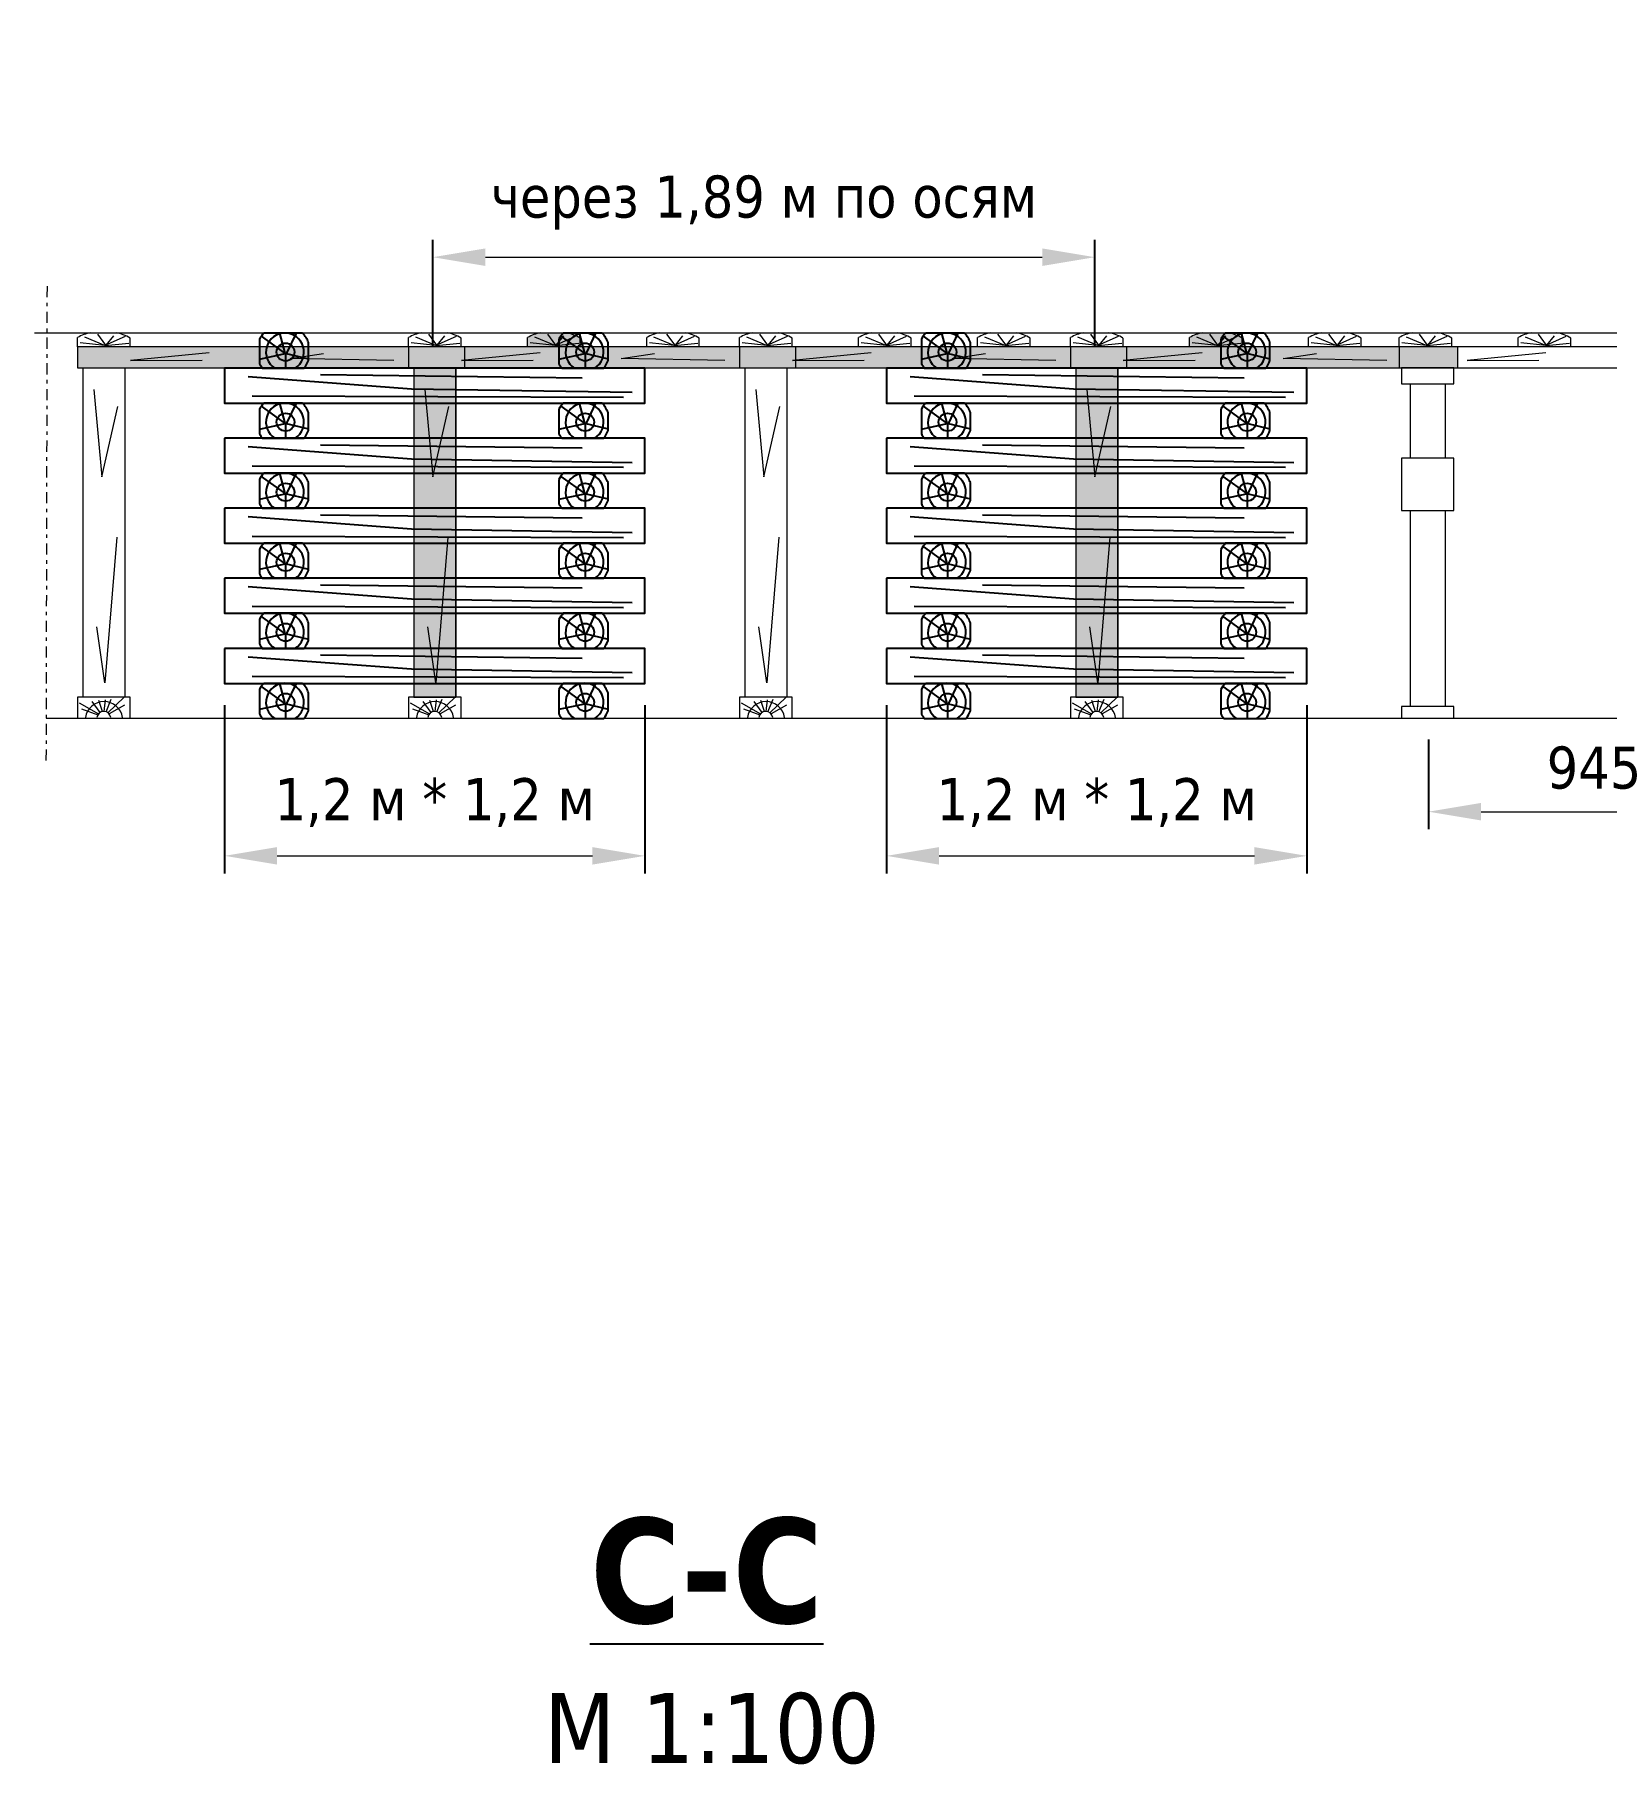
# Model space of a CAD drawing. Header units: millimetres. Extents: x 1757 to 4342, y -1901 to 53.
# Drawn here: x 4177.37 to 4222.25, y -474.8 to -425.41 of the extents above; entities that cross this region are included whole.
import ezdxf

# ---------------------------------------------------------------- set-up
doc = ezdxf.new("R2010")
doc.units = ezdxf.units.MM
doc.header["$LTSCALE"] = 0.1
doc.linetypes.add('штрихпунктирная2', pattern=[12.7, 6.35, -3.175, 0, -3.175])
doc.styles.add('стиль', font='TAHOMA.TTF')
doc.dimstyles.new('Копия DIN', dxfattribs={"dimtxt": 2, "dimasz": 2.5, "dimexe": 0.5, "dimexo": 0.625, "dimtad": 0, "dimdec": 0, "dimlfac": 100, "dimzin": 4, "dimdsep": 46, "dimtxsty": 'стиль', "dimcen": 2.5, "dimclre": 256, "dimclrt": 256, "dimadec": 0, "dimazin": 2, "dimtfac": 1, "dimtdec": 0, "dimtmove": 0, "dimatfit": 3, "dimfxl": 1.25, "dimtvp": 1, "dimtolj": 1, "dimtzin": 0, "dimlwd": 0, "dimarcsym": 0})

# ---------------------------------------------------------------- blocks, each defined once
blk = doc.blocks.new('*D435')
at = {"linetype": 'ByBlock', "lineweight": -2}
for p, q in [((4217.171, -445.543), (4217.171, -448.1)), ((4226.621, -445.543), (4226.621, -448.1))]:
    blk.add_line(p, q, dxfattribs=at)
at = {"color": 0, "linetype": 'ByBlock', "lineweight": 0}
blk.add_line((4218.671, -447.6), (4225.121, -447.6), dxfattribs=at)
at = {"color": 0, "lineweight": 0}
for points in [[(4218.671, -447.35), (4218.671, -447.85), (4217.171, -447.6)], [(4225.121, -447.35), (4225.121, -447.85), (4226.621, -447.6)]]:
    blk.add_solid(points, dxfattribs=at)
at = {"layer": 'Defpoints', "color": 0, "lineweight": 0}
for p in [(4217.171, -444.918), (4226.621, -444.918), (4226.621, -447.6)]:
    blk.add_point(p, dxfattribs=at)
at = {"lineweight": 15, "insert": (4221.896, -446.351), "char_height": 1.2, "attachment_point": 5, "style": 'стиль'}
blk.add_mtext('\\A1;945', dxfattribs=at)
blk = doc.blocks.new('з0.15')
at = {"color": 7, "lineweight": 15}
for p, q in [((4546.206, -853.806), (4546.933, -853.806)), ((4545.833, -854.206), (4545.833, -853.942)), ((4547.333, -854.206), (4547.333, -853.956))]:
    blk.add_line(p, q, dxfattribs=at)
for points in [[(4546.858, -853.891), (4546.644, -854.16), (4546.412, -853.845)], [(4547.193, -853.91), (4546.617, -854.17), (4545.91, -854.095)], [(4546.031, -853.919), (4546.626, -854.17), (4547.295, -854.105)]]:
    blk.add_lwpolyline(points, dxfattribs=at)
for centre, radius, start, end in [((4546.451, -855.05), 1.269, 101.1482, 119.1422), ((4546.698, -855.035), 1.251, 59.5062, 79.1879)]:
    blk.add_arc(centre, radius, start, end, dxfattribs=at)
blk = doc.blocks.new('бутокост')
at = {"color": 7}
for p, q in [((2896.634, -913.655), (2896.634, -913.655)), ((2896.634, -913.83), (2896.634, -914.529)), ((2897.869, -913.655), (2896.757, -913.655)), ((2898.034, -914.434), (2898.034, -913.924)), ((2905.187, -913.655), (2905.187, -913.655)), ((2905.187, -913.83), (2905.187, -914.529)), ((2906.423, -913.655), (2905.311, -913.655)), ((2906.587, -914.434), (2906.587, -913.924)), ((2896.715, -914.655), (2897.912, -914.655)), ((2905.269, -914.655), (2906.465, -914.655)), ((2896.634, -915.655), (2896.634, -915.655)), ((2896.634, -915.83), (2896.634, -916.529)), ((2897.869, -915.655), (2896.757, -915.655)), ((2898.034, -916.434), (2898.034, -915.924)), ((2905.187, -915.655), (2905.187, -915.655)), ((2905.187, -915.83), (2905.187, -916.529)), ((2906.423, -915.655), (2905.311, -915.655)), ((2906.587, -916.434), (2906.587, -915.924)), ((2896.715, -916.655), (2897.912, -916.655)), ((2905.269, -916.655), (2906.465, -916.655)), ((2896.634, -917.655), (2896.634, -917.655)), ((2896.634, -917.83), (2896.634, -918.529)), ((2897.869, -917.655), (2896.757, -917.655)), ((2898.034, -918.434), (2898.034, -917.924)), ((2905.187, -917.655), (2905.187, -917.655)), ((2905.187, -917.83), (2905.187, -918.529)), ((2906.423, -917.655), (2905.311, -917.655)), ((2906.587, -918.434), (2906.587, -917.924)), ((2896.715, -918.655), (2897.912, -918.655)), ((2905.269, -918.655), (2906.465, -918.655)), ((2896.634, -919.655), (2896.634, -919.655)), ((2896.634, -919.83), (2896.634, -920.529)), ((2897.869, -919.655), (2896.757, -919.655)), ((2898.034, -920.434), (2898.034, -919.924)), ((2905.187, -919.655), (2905.187, -919.655)), ((2905.187, -919.83), (2905.187, -920.529)), ((2906.423, -919.655), (2905.311, -919.655)), ((2906.587, -920.434), (2906.587, -919.924)), ((2896.715, -920.655), (2897.912, -920.655)), ((2905.269, -920.655), (2906.465, -920.655)), ((2896.634, -921.655), (2896.634, -921.655)), ((2896.634, -921.83), (2896.634, -922.529)), ((2897.869, -921.655), (2896.757, -921.655)), ((2898.034, -922.434), (2898.034, -921.924)), ((2905.187, -921.655), (2905.187, -921.655)), ((2905.187, -921.83), (2905.187, -922.529)), ((2906.423, -921.655), (2905.311, -921.655)), ((2906.587, -922.434), (2906.587, -921.924)), ((2896.715, -922.655), (2897.912, -922.655)), ((2905.269, -922.655), (2906.465, -922.655)), ((2896.634, -923.655), (2896.634, -923.655)), ((2896.634, -923.83), (2896.634, -924.529)), ((2897.869, -923.655), (2896.757, -923.655)), ((2898.034, -924.434), (2898.034, -923.924)), ((2905.187, -923.655), (2905.187, -923.655)), ((2905.187, -923.83), (2905.187, -924.529)), ((2906.423, -923.655), (2905.311, -923.655)), ((2906.587, -924.434), (2906.587, -923.924)), ((2896.715, -924.655), (2897.912, -924.655)), ((2905.269, -924.655), (2906.465, -924.655))]:
    blk.add_line(p, q, dxfattribs=at)
for points in [[(2896.634, -914.395), (2897.415, -914.23), (2897.689, -913.655)], [(2896.685, -913.744), (2897.381, -914.247), (2897.381, -914.655)], [(2897.208, -913.655), (2897.364, -914.23), (2898.034, -914.39)], [(2905.187, -914.395), (2905.969, -914.23), (2906.243, -913.655)], [(2905.239, -913.744), (2905.935, -914.247), (2905.935, -914.655)], [(2905.762, -913.655), (2905.918, -914.23), (2906.587, -914.39)], [(2895.641, -914.655), (2895.641, -915.655), (2907.641, -915.655), (2907.641, -914.655), (2895.641, -914.655)], [(2896.313, -914.893), (2900.974, -915.241), (2907.273, -915.344)], [(2898.379, -914.841), (2905.853, -914.931)], [(2896.43, -915.448), (2907.028, -915.486)], [(2896.634, -916.395), (2897.415, -916.23), (2897.689, -915.655)], [(2896.685, -915.744), (2897.381, -916.247), (2897.381, -916.655)], [(2897.208, -915.655), (2897.364, -916.23), (2898.034, -916.39)], [(2905.187, -916.395), (2905.969, -916.23), (2906.243, -915.655)], [(2905.239, -915.744), (2905.935, -916.247), (2905.935, -916.655)], [(2905.762, -915.655), (2905.918, -916.23), (2906.587, -916.39)], [(2895.641, -916.655), (2895.641, -917.655), (2907.641, -917.655), (2907.641, -916.655), (2895.641, -916.655)], [(2896.313, -916.893), (2900.974, -917.241), (2907.273, -917.344)], [(2898.379, -916.841), (2905.853, -916.931)], [(2896.43, -917.448), (2907.028, -917.486)], [(2896.634, -918.395), (2897.415, -918.23), (2897.689, -917.655)], [(2896.685, -917.744), (2897.381, -918.247), (2897.381, -918.655)], [(2897.208, -917.655), (2897.364, -918.23), (2898.034, -918.39)], [(2905.187, -918.395), (2905.969, -918.23), (2906.243, -917.655)], [(2905.239, -917.744), (2905.935, -918.247), (2905.935, -918.655)], [(2905.762, -917.655), (2905.918, -918.23), (2906.587, -918.39)], [(2895.641, -918.655), (2895.641, -919.655), (2907.641, -919.655), (2907.641, -918.655), (2895.641, -918.655)], [(2896.313, -918.893), (2900.974, -919.241), (2907.273, -919.344)], [(2898.379, -918.841), (2905.853, -918.931)], [(2896.43, -919.448), (2907.028, -919.486)], [(2896.634, -920.395), (2897.415, -920.23), (2897.689, -919.655)], [(2896.685, -919.744), (2897.381, -920.247), (2897.381, -920.655)], [(2897.208, -919.655), (2897.364, -920.23), (2898.034, -920.39)], [(2905.187, -920.395), (2905.969, -920.23), (2906.243, -919.655)], [(2905.239, -919.744), (2905.935, -920.247), (2905.935, -920.655)], [(2905.762, -919.655), (2905.918, -920.23), (2906.587, -920.39)], [(2895.641, -920.655), (2895.641, -921.655), (2907.641, -921.655), (2907.641, -920.655), (2895.641, -920.655)], [(2896.313, -920.893), (2900.974, -921.241), (2907.273, -921.344)], [(2898.379, -920.841), (2905.853, -920.931)], [(2896.43, -921.448), (2907.028, -921.486)], [(2896.634, -922.395), (2897.415, -922.23), (2897.689, -921.655)], [(2896.685, -921.744), (2897.381, -922.247), (2897.381, -922.655)], [(2897.208, -921.655), (2897.364, -922.23), (2898.034, -922.39)], [(2905.187, -922.395), (2905.969, -922.23), (2906.243, -921.655)], [(2905.239, -921.744), (2905.935, -922.247), (2905.935, -922.655)], [(2905.762, -921.655), (2905.918, -922.23), (2906.587, -922.39)], [(2895.641, -922.655), (2895.641, -923.655), (2907.641, -923.655), (2907.641, -922.655), (2895.641, -922.655)], [(2896.313, -922.893), (2900.974, -923.241), (2907.273, -923.344)], [(2898.379, -922.841), (2905.853, -922.931)], [(2896.43, -923.448), (2907.028, -923.486)], [(2896.634, -924.395), (2897.415, -924.23), (2897.689, -923.655)], [(2896.685, -923.744), (2897.381, -924.247), (2897.381, -924.655)], [(2897.208, -923.655), (2897.364, -924.23), (2898.034, -924.39)], [(2905.187, -924.395), (2905.969, -924.23), (2906.243, -923.655)], [(2905.239, -923.744), (2905.935, -924.247), (2905.935, -924.655)], [(2905.762, -923.655), (2905.918, -924.23), (2906.587, -924.39)]]:
    blk.add_lwpolyline(points, dxfattribs=at)
for centre in [(2897.381, -914.196), (2905.935, -914.196), (2897.381, -916.196), (2905.935, -916.196), (2897.381, -918.196), (2905.935, -918.196), (2897.381, -920.196), (2905.935, -920.196), (2897.381, -922.196), (2905.935, -922.196), (2897.381, -924.196), (2905.935, -924.196)]:
    blk.add_circle(centre, 0.255, dxfattribs=at)
for centre, radius, start, end in [((2897.364, -914.196), 0.543, 302.4606, 237.5394), ((2905.918, -914.196), 0.543, 302.4606, 237.5394), ((2897.313, -914.179), 0.764, 136.6637, 152.7919), ((2897.313, -914.179), 0.764, 19.5154, 43.3363), ((2905.867, -914.179), 0.764, 136.6637, 152.7919), ((2905.867, -914.179), 0.764, 19.5154, 43.3363), ((2897.313, -914.179), 0.764, 207.2081, 218.4786), ((2897.313, -914.179), 0.764, 321.5214, 340.4846), ((2905.867, -914.179), 0.764, 207.2081, 218.4786), ((2905.867, -914.179), 0.764, 321.5214, 340.4846), ((2897.313, -916.179), 0.764, 136.6637, 152.7919), ((2897.364, -916.196), 0.543, 302.4606, 237.5394), ((2897.313, -916.179), 0.764, 19.5154, 43.3363), ((2905.867, -916.179), 0.764, 136.6637, 152.7919), ((2905.918, -916.196), 0.543, 302.4606, 237.5394), ((2905.867, -916.179), 0.764, 19.5154, 43.3363), ((2897.313, -916.179), 0.764, 207.2081, 218.4786), ((2897.313, -916.179), 0.764, 321.5214, 340.4846), ((2905.867, -916.179), 0.764, 207.2081, 218.4786), ((2905.867, -916.179), 0.764, 321.5214, 340.4846), ((2897.313, -918.179), 0.764, 136.6637, 152.7919), ((2897.364, -918.196), 0.543, 302.4606, 237.5394), ((2897.313, -918.179), 0.764, 19.5154, 43.3363), ((2905.867, -918.179), 0.764, 136.6637, 152.7919), ((2905.918, -918.196), 0.543, 302.4606, 237.5394), ((2905.867, -918.179), 0.764, 19.5154, 43.3363), ((2897.313, -918.179), 0.764, 207.2081, 218.4786), ((2897.313, -918.179), 0.764, 321.5214, 340.4846), ((2905.867, -918.179), 0.764, 207.2081, 218.4786), ((2905.867, -918.179), 0.764, 321.5214, 340.4846), ((2897.313, -920.179), 0.764, 136.6637, 152.7919), ((2897.364, -920.196), 0.543, 302.4606, 237.5394), ((2897.313, -920.179), 0.764, 19.5154, 43.3363), ((2905.867, -920.179), 0.764, 136.6637, 152.7919), ((2905.918, -920.196), 0.543, 302.4606, 237.5394), ((2905.867, -920.179), 0.764, 19.5154, 43.3363), ((2897.313, -920.179), 0.764, 207.2081, 218.4786), ((2897.313, -920.179), 0.764, 321.5214, 340.4846), ((2905.867, -920.179), 0.764, 207.2081, 218.4786), ((2905.867, -920.179), 0.764, 321.5214, 340.4846), ((2897.313, -922.179), 0.764, 136.6637, 152.7919), ((2897.364, -922.196), 0.543, 302.4606, 237.5394), ((2897.313, -922.179), 0.764, 19.5154, 43.3363), ((2905.867, -922.179), 0.764, 136.6637, 152.7919), ((2905.918, -922.196), 0.543, 302.4606, 237.5394), ((2905.867, -922.179), 0.764, 19.5154, 43.3363), ((2897.313, -922.179), 0.764, 207.2081, 218.4786), ((2897.313, -922.179), 0.764, 321.5214, 340.4846), ((2905.867, -922.179), 0.764, 207.2081, 218.4786), ((2905.867, -922.179), 0.764, 321.5214, 340.4846), ((2897.313, -924.179), 0.764, 136.6637, 152.7919), ((2897.364, -924.196), 0.543, 302.4606, 237.5394), ((2897.313, -924.179), 0.764, 19.5154, 43.3363), ((2905.867, -924.179), 0.764, 136.6637, 152.7919), ((2905.918, -924.196), 0.543, 302.4606, 237.5394), ((2905.867, -924.179), 0.764, 19.5154, 43.3363), ((2897.313, -924.179), 0.764, 321.5214, 340.4846), ((2905.867, -924.179), 0.764, 321.5214, 340.4846), ((2897.313, -924.179), 0.764, 207.2081, 218.4786), ((2905.867, -924.179), 0.764, 207.2081, 218.4786)]:
    blk.add_arc(centre, radius, start, end, dxfattribs=at)
blk = doc.blocks.new('*D442')
at = {"linetype": 'ByBlock', "lineweight": -2}
for p, q in [((4201.699, -444.561), (4201.699, -449.361)), ((4213.699, -444.561), (4213.699, -449.361))]:
    blk.add_line(p, q, dxfattribs=at)
at = {"color": 0, "linetype": 'ByBlock', "lineweight": 0}
blk.add_line((4203.199, -448.861), (4212.199, -448.861), dxfattribs=at)
at = {"color": 0, "lineweight": 0}
for points in [[(4203.199, -448.611), (4203.199, -449.111), (4201.699, -448.861)], [(4212.199, -448.611), (4212.199, -449.111), (4213.699, -448.861)]]:
    blk.add_solid(points, dxfattribs=at)
at = {"layer": 'Defpoints', "color": 0, "lineweight": 0}
for p in [(4201.699, -443.936), (4213.699, -443.936), (4213.699, -448.861)]:
    blk.add_point(p, dxfattribs=at)
at = {"lineweight": 0, "insert": (4207.699, -447.338), "char_height": 1.2, "attachment_point": 5, "style": 'стиль'}
blk.add_mtext('\\A1;1,2 м * 1,2 м', dxfattribs=at)
blk = doc.blocks.new('*D440')
at = {"linetype": 'ByBlock', "lineweight": -2}
for p, q in [((4182.799, -444.561), (4182.799, -449.361)), ((4194.799, -444.561), (4194.799, -449.361))]:
    blk.add_line(p, q, dxfattribs=at)
at = {"color": 0, "linetype": 'ByBlock', "lineweight": 0}
blk.add_line((4184.299, -448.861), (4193.299, -448.861), dxfattribs=at)
at = {"color": 0, "lineweight": 0}
for points in [[(4184.299, -448.611), (4184.299, -449.111), (4182.799, -448.861)], [(4193.299, -448.611), (4193.299, -449.111), (4194.799, -448.861)]]:
    blk.add_solid(points, dxfattribs=at)
at = {"layer": 'Defpoints', "color": 0, "lineweight": 0}
for p in [(4182.799, -443.936), (4194.799, -443.936), (4194.799, -448.861)]:
    blk.add_point(p, dxfattribs=at)
at = {"lineweight": 0, "insert": (4188.799, -447.338), "char_height": 1.2, "attachment_point": 5, "style": 'стиль'}
blk.add_mtext('\\A1;1,2 м * 1,2 м', dxfattribs=at)
blk = doc.blocks.new('*D441')
at = {"linetype": 'ByBlock', "lineweight": -2}
for p, q in [((4188.745, -434.302), (4188.745, -431.269)), ((4207.645, -434.311), (4207.645, -431.269))]:
    blk.add_line(p, q, dxfattribs=at)
at = {"color": 0, "linetype": 'ByBlock', "lineweight": 0}
blk.add_line((4190.245, -431.769), (4206.145, -431.769), dxfattribs=at)
at = {"color": 0, "lineweight": 0}
for points in [[(4190.245, -431.519), (4190.245, -432.019), (4188.745, -431.769)], [(4206.145, -431.519), (4206.145, -432.019), (4207.645, -431.769)]]:
    blk.add_solid(points, dxfattribs=at)
at = {"layer": 'Defpoints', "color": 0, "lineweight": 0}
for p in [(4207.645, -431.769), (4188.745, -434.927), (4207.645, -434.936)]:
    blk.add_point(p, dxfattribs=at)
at = {"lineweight": 0, "insert": (4198.195, -430.209), "char_height": 1.2, "attachment_point": 5, "style": 'стиль'}
blk.add_mtext('\\A1;через 1,89 м по осям', dxfattribs=at)

msp = doc.modelspace()

# ---------------------------------------------------------------- hatches: boundary and pattern name
at = {"lineweight": 15, "true_color": 0xffffff}
h = msp.add_hatch(color=7, dxfattribs=at)
edge = h.paths.add_edge_path()
edge.add_arc((4192.067, -435.172), 1.269, 101.1482, 119.1422)
edge.add_line((4191.449, -434.064), (4191.449, -434.327))
edge.add_line((4191.449, -434.327), (4192.949, -434.327))
edge.add_line((4192.949, -434.327), (4192.949, -434.078))
edge.add_arc((4192.314, -435.156), 1.251, 59.5062, 79.1879)
edge.add_line((4192.549, -433.927), (4191.822, -433.927))
h = msp.add_hatch(color=7, dxfattribs=at)
edge = h.paths.add_edge_path()
edge.add_line((4210.722, -433.927), (4211.449, -433.927))
edge.add_arc((4211.214, -435.156), 1.251, 59.5062, 79.1879, ccw=False)
edge.add_line((4211.849, -434.078), (4211.849, -434.327))
edge.add_line((4211.849, -434.327), (4210.349, -434.327))
edge.add_line((4210.349, -434.327), (4210.349, -434.064))
edge.add_arc((4210.967, -435.172), 1.269, 101.1482, 119.1422, ccw=False)
for points in [[(4178.599, -434.327), (4178.599, -434.927), (4189.659, -434.927), (4189.659, -434.327)], [(4188.049, -434.327), (4188.049, -434.927), (4199.109, -434.927), (4199.109, -434.327)], [(4197.499, -434.327), (4197.499, -434.927), (4208.559, -434.927), (4208.559, -434.327)], [(4206.949, -434.327), (4206.949, -434.927), (4218.009, -434.927), (4218.009, -434.327)], [(4188.199, -434.936), (4188.199, -444.327), (4189.399, -444.327), (4189.399, -434.936)], [(4207.099, -434.936), (4207.099, -444.327), (4208.299, -444.327), (4208.299, -434.936)]]:
    msp.add_hatch(color=7, dxfattribs=at).paths.add_polyline_path(points)

# ---------------------------------------------------------------- linework, layer by layer
at = {"color": 7, "linetype": 'штрихпунктирная2', "lineweight": 15, "ltscale": 0.5}
msp.add_line((4177.728, -432.594), (4177.698, -446.3), dxfattribs=at)
at = {"color": 7, "lineweight": 15}
for p, q in [((4177.373, -433.927), (4228.411, -433.927)), ((4191.449, -434.327), (4191.449, -434.064)), ((4191.822, -433.927), (4192.549, -433.927)), ((4192.949, -434.327), (4192.949, -434.078)), ((4210.349, -434.327), (4210.349, -434.064)), ((4210.722, -433.927), (4211.449, -433.927)), ((4211.849, -434.327), (4211.849, -434.078)), ((4178.749, -434.927), (4178.749, -444.327)), ((4179.949, -434.927), (4179.949, -444.327)), ((4188.199, -434.927), (4188.199, -444.327)), ((4189.399, -434.927), (4189.399, -444.327)), ((4197.649, -434.927), (4197.649, -444.327)), ((4198.849, -434.927), (4198.849, -444.327)), ((4207.099, -434.927), (4207.099, -444.327)), ((4208.299, -434.927), (4208.299, -444.327)), ((4216.649, -435.387), (4216.649, -437.509)), ((4217.649, -435.387), (4217.649, -437.509)), ((4216.649, -439.003), (4216.649, -444.595)), ((4217.649, -439.003), (4217.649, -444.595)), ((4177.701, -444.927), (4275.992, -444.927))]:
    msp.add_line(p, q, dxfattribs=at)
for points in [[(4192.809, -434.031), (4192.233, -434.291), (4191.526, -434.217)], [(4191.647, -434.04), (4192.242, -434.291), (4192.911, -434.226)], [(4192.474, -434.012), (4192.26, -434.282), (4192.028, -433.966)], [(4211.709, -434.031), (4211.133, -434.291), (4210.426, -434.217)], [(4210.547, -434.04), (4211.142, -434.291), (4211.811, -434.226)], [(4211.374, -434.012), (4211.16, -434.282), (4210.928, -433.966)], [(4178.599, -434.327), (4178.599, -434.927), (4189.659, -434.927), (4189.659, -434.327), (4178.599, -434.327)], [(4182.362, -434.504), (4180.108, -434.719), (4182.161, -434.705)], [(4187.63, -434.719), (4184.673, -434.662), (4185.621, -434.519)], [(4188.049, -434.327), (4188.049, -434.927), (4199.109, -434.927), (4199.109, -434.327), (4188.049, -434.327)], [(4191.812, -434.504), (4189.558, -434.719), (4191.611, -434.705)], [(4197.08, -434.719), (4194.123, -434.662), (4195.071, -434.519)], [(4197.499, -434.327), (4197.499, -434.927), (4208.559, -434.927), (4208.559, -434.327), (4197.499, -434.327)], [(4201.262, -434.504), (4199.008, -434.719), (4201.061, -434.705)], [(4206.53, -434.719), (4203.573, -434.662), (4204.521, -434.519)], [(4206.949, -434.327), (4206.949, -434.927), (4218.009, -434.927), (4218.009, -434.327), (4206.949, -434.327)], [(4210.712, -434.504), (4208.458, -434.719), (4210.511, -434.705)], [(4215.98, -434.719), (4213.023, -434.662), (4213.971, -434.519)], [(4216.335, -434.327), (4216.335, -434.927), (4227.394, -434.927), (4227.394, -434.327), (4216.335, -434.327)], [(4220.524, -434.504), (4218.271, -434.719), (4220.323, -434.705)], [(4188.199, -434.936), (4188.199, -444.327), (4189.399, -444.327), (4189.399, -434.936), (4188.199, -434.936)], [(4207.099, -434.936), (4207.099, -444.327), (4208.299, -444.327), (4208.299, -434.936), (4207.099, -434.936)], [(4216.399, -434.931), (4216.399, -435.387), (4217.899, -435.387), (4217.899, -434.931), (4216.399, -434.931)], [(4179.064, -435.549), (4179.294, -438.044), (4179.753, -436.036)], [(4188.514, -435.549), (4188.744, -438.044), (4189.203, -436.036)], [(4197.964, -435.549), (4198.194, -438.044), (4198.653, -436.036)], [(4207.414, -435.549), (4207.644, -438.044), (4208.103, -436.036)], [(4216.399, -437.509), (4216.398, -439.003), (4217.899, -439.003), (4217.899, -437.509), (4216.399, -437.509)], [(4179.724, -439.765), (4179.38, -443.924), (4179.15, -442.318)], [(4189.174, -439.765), (4188.83, -443.924), (4188.6, -442.318)], [(4198.624, -439.765), (4198.28, -443.924), (4198.05, -442.318)], [(4208.074, -439.765), (4207.73, -443.924), (4207.5, -442.318)], [(4178.599, -444.327), (4178.599, -444.927), (4180.099, -444.927), (4180.099, -444.327), (4178.599, -444.327)], [(4179.248, -444.764), (4179.018, -444.452)], [(4179.309, -444.74), (4179.212, -444.422)], [(4179.36, -444.736), (4179.401, -444.405)], [(4179.412, -444.746), (4179.561, -444.385)], [(4179.929, -444.335), (4179.469, -444.776)], [(4188.049, -444.327), (4188.049, -444.927), (4189.549, -444.927), (4189.549, -444.327), (4188.049, -444.327)], [(4188.698, -444.764), (4188.468, -444.452)], [(4188.759, -444.74), (4188.662, -444.422)], [(4188.81, -444.736), (4188.851, -444.405)], [(4188.862, -444.746), (4189.011, -444.385)], [(4189.379, -444.335), (4188.919, -444.776)], [(4197.499, -444.327), (4197.499, -444.927), (4198.999, -444.927), (4198.999, -444.327), (4197.499, -444.327)], [(4198.148, -444.764), (4197.918, -444.452)], [(4198.209, -444.74), (4198.112, -444.422)], [(4198.26, -444.736), (4198.301, -444.405)], [(4198.312, -444.746), (4198.461, -444.385)], [(4198.829, -444.335), (4198.369, -444.776)], [(4206.949, -444.327), (4206.949, -444.927), (4208.449, -444.927), (4208.449, -444.327), (4206.949, -444.327)], [(4207.598, -444.764), (4207.368, -444.452)], [(4207.659, -444.74), (4207.562, -444.422)], [(4207.71, -444.736), (4207.751, -444.405)], [(4207.762, -444.746), (4207.911, -444.385)], [(4208.279, -444.335), (4207.819, -444.776)], [(4178.649, -444.49), (4179.198, -444.806)], [(4178.709, -444.666), (4179.179, -444.832)], [(4179.939, -444.559), (4179.501, -444.806)], [(4188.099, -444.49), (4188.648, -444.806)], [(4188.159, -444.666), (4188.629, -444.832)], [(4189.389, -444.559), (4188.951, -444.806)], [(4197.549, -444.49), (4198.098, -444.806)], [(4197.609, -444.666), (4198.079, -444.832)], [(4198.839, -444.559), (4198.401, -444.806)], [(4206.999, -444.49), (4207.548, -444.806)], [(4207.059, -444.666), (4207.529, -444.832)], [(4208.289, -444.559), (4207.851, -444.806)]]:
    msp.add_lwpolyline(points, dxfattribs=at)
at = {"color": 7, "lineweight": 15, "ltscale": 0.4}
msp.add_lwpolyline([(4216.399, -444.595), (4216.399, -444.927), (4217.899, -444.927), (4217.899, -444.595), (4216.399, -444.595)], dxfattribs=at)
at = {"color": 7, "lineweight": 15}
for centre, radius, start, end in [((4192.067, -435.172), 1.269, 101.1482, 119.1422), ((4192.314, -435.156), 1.251, 59.5062, 79.1879), ((4210.967, -435.172), 1.269, 101.1482, 119.1422), ((4211.214, -435.156), 1.251, 59.5062, 79.1879), ((4179.355, -444.994), 0.537, 8.9125, 171.0875), ((4188.805, -444.994), 0.537, 8.9125, 171.0875), ((4198.255, -444.994), 0.537, 8.9125, 171.0875), ((4207.705, -444.994), 0.537, 8.9125, 171.0875), ((4179.35, -444.936), 0.2, 7.4341, 172.5659), ((4188.8, -444.936), 0.2, 7.4341, 172.5659), ((4198.25, -444.936), 0.2, 7.4341, 172.5659), ((4207.7, -444.936), 0.2, 7.4341, 172.5659)]:
    msp.add_arc(centre, radius, start, end, dxfattribs=at)

# ---------------------------------------------------------------- block references
for p in [(-367.234, 419.879), (-357.784, 419.879), (-350.984, 419.879), (-348.334, 419.879), (-344.934, 419.879), (-341.534, 419.879), (-338.884, 419.879), (-332.084, 419.879), (-329.499, 419.879), (-326.099, 419.879)]:
    msp.add_blockref('з0.15', p, dxfattribs=at)
at = {"color": 1, "lineweight": 0}
for p in [(1287.158, 479.718), (1306.058, 479.718)]:
    msp.add_blockref('бутокост', p, dxfattribs=at)

# ---------------------------------------------------------------- texts
at = {"color": 7, "insert": (4133.792, -467.761), "char_height": 3, "width": 125.89643, "attachment_point": 1, "style": 'стиль'}
msp.add_mtext('\\A1;\\pi59.438;{\\fTahoma|b1|i0|c204|p34;\\LС-С\\P\\pi58.126;\\fTahoma|b0|i0|c204|p34;\\H0.66667x;\\lМ 1:100}', dxfattribs=at)

# ---------------------------------------------------------------- dimensions: what is measured, and where the dimension line sits
at = {"color": 7, "lineweight": 0}
for base, p1, p2, text, picture, middle in [((4207.645, -431.769), (4188.745, -434.927), (4207.645, -434.936), 'через 1,89 м по осям', '*D441', (4198.195, -430.209)), ((4194.799, -448.861), (4182.799, -443.936), (4194.799, -443.936), '1,2 м * 1,2 м', '*D440', (4188.799, -447.338)), ((4213.699, -448.861), (4201.699, -443.936), (4213.699, -443.936), '1,2 м * 1,2 м', '*D442', (4207.699, -447.338))]:
    dim = msp.add_linear_dim(base=base, p1=p1, p2=p2, text=text, dimstyle='Копия DIN', override={"dimtxt": 1.2, "dimasz": 1.5}, dxfattribs=at)
    dim.commit()
    dim.dimension.update_dxf_attribs({"geometry": picture, "text_midpoint": middle})
at = {"color": 7, "lineweight": 15}
dim = msp.add_linear_dim(base=(4226.621, -447.6), p1=(4217.171, -444.918), p2=(4226.621, -444.918), dimstyle='Копия DIN', override={"dimtxt": 1.2, "dimasz": 1.5}, dxfattribs=at)
dim.commit()
dim.dimension.update_dxf_attribs({"geometry": '*D435', "text_midpoint": (4221.896, -446.351)})

doc.saveas('drawing.dxf')
